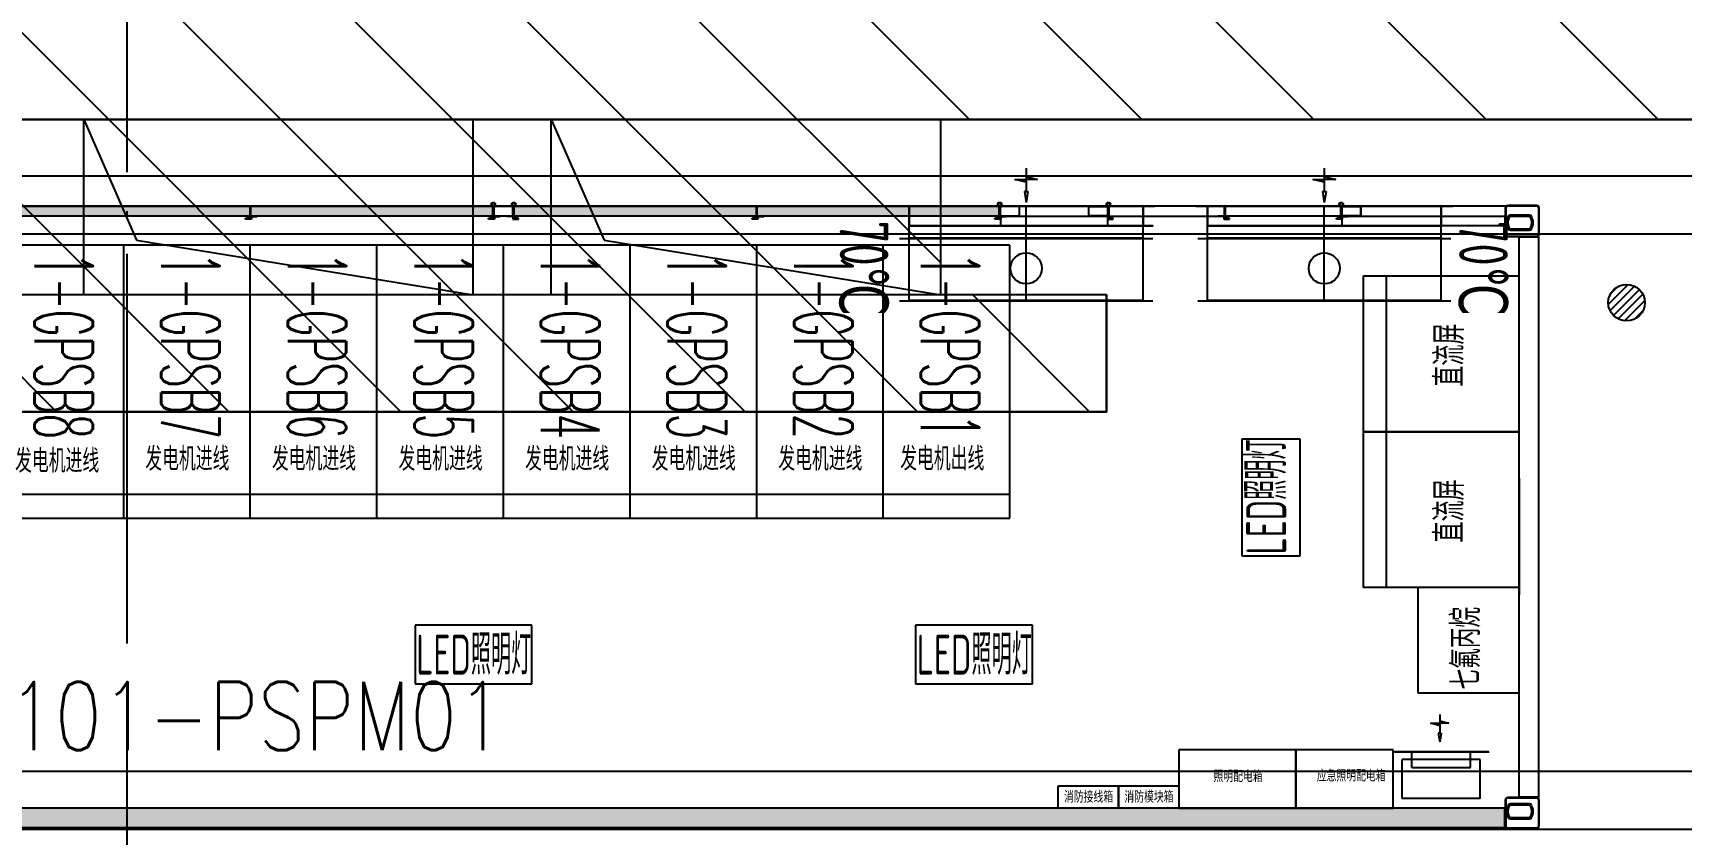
# Model space of a CAD drawing. Extents: x 758840 to 1108724, y -102573 to 143521.
# Drawn here: x 833652 to 842113, y 64560 to 68672 of the extents above; entities that cross this region are included whole.
import ezdxf
from ezdxf.enums import TextEntityAlignment as Align
from ezdxf.xclip import XClip

# ---------------------------------------------------------------- set-up
doc = ezdxf.new("R2010")
doc.units = 0
doc.header["$LTSCALE"] = 1000
doc.header["$MEASUREMENT"] = 0
doc.linetypes.add('DOTE', pattern=[2.42, 2, -0.2, 0.02, -0.2])
for name, color, linetype in [('00-云线', 7, 'Continuous'), ('01-房间正式编号', 1, 'Continuous'), ('02电气-设备', 255, 'Continuous'), ('02电气-设备基础', 252, 'Continuous'), ('0400-EQUIP-新建地漏', 7, 'Continuous'), ('0421-暖通-风管-变压器区域排风', 3, 'Continuous'), ('DOTE', 8, 'DOTE'), ('hdt-101供电设计', 6, 'Continuous'), ('h供电', 40, 'Continuous'), ('电缆沟', 2, 'Continuous'), ('钢盖板', 6, 'Continuous')]:
    doc.layers.add(name, color=color, linetype=linetype)
doc.layers.add('细实线', color=3, linetype='Continuous', lineweight=5)
doc.styles.add('_TEL_DIM', font='SIMPLEX', dxfattribs={"width": 0.8, "height": 3.5, "bigfont": 'HZTXT'})
doc.styles.add('Huarun_ziti', font='gbenor.shx', dxfattribs={"width": 0.7, "bigfont": 'gbcbig.shx'})
doc.styles.get("Standard").update_dxf_attribs({"font": 'gbenor.shx', "bigfont": 'gbcbig.shx'})
doc.styles.add('TSSD_Dimension', font='Tssdeng.shx', dxfattribs={"width": 0.7, "bigfont": 'tssdchn.shx'})
doc.styles.add('平面图B$0$HZ', font='romans.shx', dxfattribs={"width": 0.8, "bigfont": 'gbcbig.shx'})
doc.styles.add('样式 1', font='simplex8.shx', dxfattribs={"width": 0.7, "height": 6.5, "bigfont": 'hztxt.shx'})
pattern_1 = [(315, (7531313.9, -4214065.31), (70.710678, 70.710678), [10.0355, -89.9645]), (315, (7531260.93, -4214118.28), (70.710678, 70.710678), [10.0355, -89.9645]), (135, (7531344.99, -4214130.18), (-70.710678, -70.710678), [10.0355, -89.9645]), (135, (7531325.81, -4214149.37), (-70.710678, -70.710678), [10.0355, -89.9645]), (225, (7531382.13, -4214115.77), (70.710678, -70.710678), [100.0485, 0.0485]), (180, (7531358.85, -4214131.96), (-70.7105, 70.7105), [8.536, -132.8855]), (161.56505, (7531421.023, -4214061.247), (-70.7104244, 70.7107435), [5.61, -217.997]), (161.56505, (7531350.312, -4214131.958), (-70.7104244, 70.7107435), [5.61, -217.997]), (198.43495, (7531440.2, -4214057.7), (-70.710744, 70.710424), [11.22, -212.387]), (198.43495, (7531369.49, -4214128.41), (-70.710744, 70.710424), [11.22, -212.387]), (108.43495, (7531408.605, -4214052.377), (-70.7107435, 70.7104244), [53.428, -170.179]), (108.43495, (7531337.894, -4214123.09), (-70.7107435, 70.7104244), [53.428, -170.179]), (161.56505, (7531384.614, -4213994.595), (-70.7104244, 70.7107435), [5.61, -217.997]), (161.56505, (7531313.903, -4214065.306), (-70.7104244, 70.7107435), [5.61, -217.997]), (180, (7531308.58, -4214063.53), (-70.7105, 70.7105), [8.536, -132.8855]), (198.43495, (7531370.756, -4213992.82), (-70.710744, 70.710424), [11.22, -212.387]), (198.43495, (7531300.045, -4214063.53), (-70.710744, 70.710424), [11.22, -212.387]), (90, (7531259.155, -4214112.96), (-70.7105, 70.7105), [8.536, -132.8855]), (108.43495, (7531331.64, -4214047.57), (-70.7107435, 70.7104244), [5.61, -217.997]), (108.43495, (7531260.93, -4214118.28), (-70.7107435, 70.7104244), [5.61, -217.997]), (71.56505, (7531329.865, -4214033.71), (-70.710424, 70.710744), [11.22, -212.387]), (71.56505, (7531259.15, -4214104.42), (-70.710424, 70.710744), [11.22, -212.387]), (161.56505, (7531389.42, -4214071.56), (-70.7104244, 70.7107435), [53.428, -170.179]), (161.56505, (7531318.71, -4214142.27), (-70.7104244, 70.7107435), [53.428, -170.179]), (90, (7531327.58, -4214163.226), (-70.7105, 70.7105), [8.536, -132.8855]), (108.43495, (7531398.29, -4214083.98), (-70.7107435, 70.7104244), [5.61, -217.997]), (108.43495, (7531327.58, -4214154.69), (-70.7107435, 70.7104244), [5.61, -217.997]), (71.56505, (7531394.74, -4214103.16), (-70.710424, 70.710744), [11.22, -212.387]), (71.56505, (7531324.03, -4214173.87), (-70.710424, 70.710744), [11.22, -212.387])]

# ---------------------------------------------------------------- blocks, each defined once
blk = doc.blocks.new('BD4-PAL0101-PSPM01')
at = {"layer": 'hdt-101供电设计'}
h = blk.add_hatch(dxfattribs=at)
h.set_pattern_fill('隔热材料01', color=8, scale=200, angle=45)
h.set_pattern_definition(pattern_1)
h.paths.add_polyline_path([(8359701.9, -4146404.4), (8359701.9, -4146454.4), (8360294.9, -4146454.4), (8360294.9, -4146404.4)], flags=17)
h.paths.add_polyline_path([(8363481.4, -4146454.3), (8363481.4, -4146404.3), (8364724.4, -4146404.3), (8364724.4, -4146454.3)], flags=17)
h.paths.add_polyline_path([(8366076.9, -4146404.3), (8366076.9, -4146454.3), (8364833.9, -4146454.3), (8364833.9, -4146404.3)], flags=17)
h.paths.add_polyline_path([(8366081.9, -4146454.3), (8366081.9, -4146404.3), (8367324.4, -4146404.3), (8367324.4, -4146454.3)])
h.paths.add_polyline_path([(8367433.9, -4146454.3), (8367433.9, -4146404.3), (8368676.9, -4146404.3), (8368676.9, -4146454.3)])
h.paths.add_polyline_path([(8368681.9, -4146454.3), (8368681.9, -4146404.3), (8369924.4, -4146404.3), (8369924.4, -4146454.3)])
edge = h.paths.add_edge_path()
edge.add_line((8359701.9, -4146454.4), (8359701.9, -4146404.2))
edge.add_line((8360299.9, -4146454.4), (8360299.9, -4146404.4))
edge.add_line((8360299.9, -4146404.4), (8360893.4, -4146404.4))
edge.add_line((8360893.4, -4146454.4), (8360299.9, -4146454.4))
edge.add_line((8360893.4, -4146454.5), (8360893.4, -4146404.3))
edge.add_line((8363476.4, -4146454.3), (8362233.4, -4146454.3))
edge.add_line((8362233.4, -4146404.3), (8363476.4, -4146404.3))
edge.add_line((8362233.4, -4146454.3), (8362233.4, -4146404.1))
edge.add_line((8363476.4, -4146404.3), (8363476.4, -4146454.3))
edge.add_line((8366081.9, -4146454.3), (8366114.9, -4146454.3))
h = blk.add_hatch(dxfattribs=at)
h.set_pattern_fill('隔热材料01', color=8, scale=200, angle=45)
h.set_pattern_definition(pattern_1)
h.paths.add_polyline_path([(8372519.9, -4149494.4), (8359159.9, -4149494.4), (8359159.9, -4149594.4), (8372519.9, -4149594.4)])
for p, q in [((8372523.4, -4146404.4), (8359159.9, -4146404.4)), ((8364833.9, -4146404.3), (8366076.9, -4146404.3)), ((8366076.9, -4146404.3), (8366076.9, -4146454.3)), ((8366081.9, -4146454.3), (8366081.9, -4146404.3)), ((8366081.9, -4146404.3), (8367324.4, -4146404.3)), ((8367319.4, -4146405.8), (8367319.4, -4146405.8)), ((8367324.4, -4146454.4), (8367324.4, -4146404.2)), ((8367324.4, -4146404.3), (8367324.4, -4146454.3)), ((8367328.4, -4146454.4), (8367328.4, -4146404.2)), ((8367429.4, -4146454.3), (8367429.4, -4146404.1)), ((8367433.4, -4146454.3), (8367433.4, -4146404.1)), ((8367433.9, -4146454.3), (8367433.9, -4146404.3)), ((8367433.9, -4146404.3), (8368676.9, -4146404.3)), ((8368676.9, -4146404.3), (8368676.9, -4146454.3)), ((8368681.9, -4146454.3), (8368681.9, -4146404.3)), ((8368681.9, -4146404.3), (8369924.4, -4146404.3)), ((8369924.4, -4146454.4), (8369924.4, -4146404.2)), ((8369924.4, -4146404.3), (8369924.4, -4146454.3)), ((8369928.4, -4146454.4), (8369928.4, -4146404.2)), ((8370482.4, -4146454.5), (8370482.4, -4146404.3)), ((8370486.4, -4146454.5), (8370486.4, -4146404.3)), ((8371079.9, -4146404.4), (8370486.4, -4146404.4)), ((8370486.4, -4146404.4), (8370486.4, -4146454.4)), ((8371079.9, -4146454.4), (8371079.9, -4146404.4)), ((8371084.9, -4146454.4), (8371084.9, -4146404.4)), ((8371084.9, -4146404.4), (8371677.9, -4146404.4)), ((8371677.9, -4146454.4), (8371677.9, -4146404.2)), ((8371677.9, -4146404.4), (8371677.9, -4146454.4)), ((8371681.9, -4146454.4), (8371681.9, -4146404.2)), ((8366076.9, -4146454.3), (8364833.9, -4146454.3)), ((8366054.9, -4146467.8), (8366054.9, -4146464.8)), ((8366054.9, -4146464.8), (8366081.9, -4146464.8)), ((8366054.9, -4146467.8), (8366081.9, -4146467.8)), ((8366054.9, -4146470.8), (8366054.9, -4146467.8)), ((8366081.9, -4146467.8), (8366054.9, -4146467.8)), ((8366084.9, -4146470.8), (8366054.9, -4146470.8)), ((8367324.4, -4146454.3), (8366081.9, -4146454.3)), ((8366081.9, -4146467.8), (8366081.9, -4146454.3)), ((8366081.9, -4146454.3), (8366114.9, -4146454.3)), ((8366081.9, -4146464), (8366081.9, -4146467.8)), ((8366084.9, -4146470.8), (8366081.9, -4146470.8)), ((8366084.9, -4146457.3), (8366084.9, -4146470.8)), ((8366084.9, -4146457.3), (8366114.9, -4146457.3)), ((8366084.9, -4146467.8), (8366084.9, -4146470.8)), ((8366114.9, -4146454.3), (8366114.9, -4146457.3)), ((8367301.9, -4146467.9), (8367301.9, -4146464.9)), ((8367301.9, -4146464.9), (8367328.9, -4146464.9)), ((8367301.9, -4146467.9), (8367328.9, -4146467.9)), ((8367301.9, -4146470.9), (8367301.9, -4146467.9)), ((8367328.9, -4146467.9), (8367301.9, -4146467.9)), ((8367331.9, -4146470.9), (8367301.9, -4146470.9)), ((8367328.4, -4146454.4), (8367324.4, -4146454.4)), ((8367328.9, -4146467.9), (8367328.9, -4146454.4)), ((8367328.9, -4146454.4), (8367361.9, -4146454.4)), ((8367328.9, -4146464.1), (8367328.9, -4146467.9)), ((8367331.9, -4146470.9), (8367328.9, -4146470.9)), ((8367331.9, -4146457.4), (8367331.9, -4146470.9)), ((8367331.9, -4146457.4), (8367361.9, -4146457.4)), ((8367331.9, -4146467.9), (8367331.9, -4146470.9)), ((8367361.9, -4146454.4), (8367361.9, -4146457.4)), ((8367428.9, -4146454.3), (8367395.9, -4146454.3)), ((8367395.9, -4146454.3), (8367395.9, -4146457.3)), ((8367425.9, -4146457.3), (8367395.9, -4146457.3)), ((8367425.9, -4146457.3), (8367425.9, -4146470.8)), ((8367425.9, -4146467.8), (8367425.9, -4146470.8)), ((8367425.9, -4146470.8), (8367455.9, -4146470.8)), ((8367425.9, -4146470.8), (8367428.9, -4146470.8)), ((8367428.9, -4146467.8), (8367428.9, -4146454.3)), ((8367428.9, -4146464), (8367428.9, -4146467.8)), ((8367455.9, -4146464.8), (8367428.9, -4146464.8)), ((8367455.9, -4146467.8), (8367428.9, -4146467.8)), ((8367428.9, -4146467.8), (8367455.9, -4146467.8)), ((8367433.4, -4146454.3), (8367429.4, -4146454.3)), ((8367433.9, -4146452.3), (8367433.9, -4146452.3)), ((8368676.9, -4146454.3), (8367433.9, -4146454.3)), ((8367455.9, -4146467.8), (8367455.9, -4146464.8)), ((8367455.9, -4146470.8), (8367455.9, -4146467.8)), ((8368654.9, -4146467.8), (8368654.9, -4146464.8)), ((8368654.9, -4146464.8), (8368681.9, -4146464.8)), ((8368654.9, -4146467.8), (8368681.9, -4146467.8)), ((8368654.9, -4146470.8), (8368654.9, -4146467.8)), ((8368681.9, -4146467.8), (8368654.9, -4146467.8)), ((8368684.9, -4146470.8), (8368654.9, -4146470.8)), ((8369924.4, -4146454.3), (8368681.9, -4146454.3)), ((8368681.9, -4146467.8), (8368681.9, -4146454.3)), ((8368681.9, -4146464), (8368681.9, -4146467.8)), ((8368684.9, -4146470.8), (8368681.9, -4146470.8)), ((8368684.9, -4146457.3), (8368684.9, -4146470.8)), ((8368684.9, -4146457.3), (8368714.9, -4146457.3)), ((8368684.9, -4146467.8), (8368684.9, -4146470.8)), ((8368714.9, -4146454.3), (8368714.9, -4146457.3)), ((8369901.9, -4146467.9), (8369901.9, -4146464.9)), ((8369901.9, -4146464.9), (8369928.9, -4146464.9)), ((8369901.9, -4146467.9), (8369928.9, -4146467.9)), ((8369901.9, -4146470.9), (8369901.9, -4146467.9)), ((8369928.9, -4146467.9), (8369901.9, -4146467.9)), ((8369931.9, -4146470.9), (8369901.9, -4146470.9)), ((8369928.4, -4146454.4), (8369924.4, -4146454.4)), ((8369928.9, -4146467.9), (8369928.9, -4146454.4)), ((8369928.9, -4146454.4), (8369961.9, -4146454.4)), ((8369928.9, -4146464.1), (8369928.9, -4146467.9)), ((8369931.9, -4146470.9), (8369928.9, -4146470.9)), ((8369931.9, -4146454.4), (8370479.4, -4146454.4)), ((8369931.9, -4146504.4), (8369931.9, -4146454.4)), ((8369931.9, -4146457.4), (8369931.9, -4146470.9)), ((8369931.9, -4146457.4), (8369961.9, -4146457.4)), ((8369931.9, -4146467.9), (8369931.9, -4146470.9)), ((8370479.4, -4146504.4), (8369931.9, -4146504.4)), ((8369961.9, -4146454.4), (8369961.9, -4146457.4)), ((8370482.4, -4146454.5), (8370449.4, -4146454.5)), ((8370449.4, -4146454.5), (8370449.4, -4146457.5)), ((8370479.4, -4146457.5), (8370449.4, -4146457.5)), ((8370479.4, -4146454.4), (8370479.4, -4146504.4)), ((8370479.4, -4146457.5), (8370479.4, -4146471)), ((8370479.4, -4146468), (8370479.4, -4146471)), ((8370479.4, -4146471), (8370509.4, -4146471)), ((8370479.4, -4146471), (8370482.4, -4146471)), ((8370482.4, -4146468), (8370482.4, -4146454.5)), ((8370482.4, -4146454.5), (8370486.4, -4146454.5)), ((8370482.4, -4146464.2), (8370482.4, -4146468)), ((8370509.4, -4146465), (8370482.4, -4146465)), ((8370509.4, -4146468), (8370482.4, -4146468)), ((8370482.4, -4146468), (8370509.4, -4146468)), ((8370486.4, -4146454.4), (8371079.9, -4146454.4)), ((8370509.4, -4146468), (8370509.4, -4146465)), ((8370509.4, -4146471), (8370509.4, -4146468)), ((8371079.9, -4146454.4), (8371046.9, -4146454.4)), ((8371046.9, -4146454.4), (8371046.9, -4146457.4)), ((8371076.9, -4146457.4), (8371046.9, -4146457.4)), ((8371076.9, -4146457.4), (8371076.9, -4146470.9)), ((8371076.9, -4146467.9), (8371076.9, -4146470.9)), ((8371076.9, -4146470.9), (8371106.9, -4146470.9)), ((8371076.9, -4146470.9), (8371079.9, -4146470.9)), ((8371079.9, -4146467.9), (8371079.9, -4146454.4)), ((8371079.9, -4146464.1), (8371079.9, -4146467.9)), ((8371106.9, -4146464.9), (8371079.9, -4146464.9)), ((8371106.9, -4146467.9), (8371079.9, -4146467.9)), ((8371079.9, -4146467.9), (8371106.9, -4146467.9)), ((8371677.9, -4146454.4), (8371084.9, -4146454.4)), ((8371106.9, -4146467.9), (8371106.9, -4146464.9)), ((8371106.9, -4146470.9), (8371106.9, -4146467.9)), ((8371655.4, -4146467.9), (8371655.4, -4146464.9)), ((8371655.4, -4146464.9), (8371682.4, -4146464.9)), ((8371655.4, -4146467.9), (8371682.4, -4146467.9)), ((8371655.4, -4146470.9), (8371655.4, -4146467.9)), ((8371682.4, -4146467.9), (8371655.4, -4146467.9)), ((8371685.4, -4146470.9), (8371655.4, -4146470.9)), ((8371677.9, -4146454.4), (8371681.9, -4146454.4)), ((8371682.4, -4146467.9), (8371682.4, -4146454.4)), ((8371682.4, -4146454.4), (8371715.4, -4146454.4)), ((8371682.4, -4146464.1), (8371682.4, -4146467.9)), ((8371685.4, -4146470.9), (8371682.4, -4146470.9)), ((8371685.4, -4146454.4), (8372519.9, -4146454.4)), ((8371685.4, -4146504.4), (8371685.4, -4146454.4)), ((8371685.4, -4146457.4), (8371685.4, -4146470.9)), ((8371685.4, -4146457.4), (8371715.4, -4146457.4)), ((8371685.4, -4146467.9), (8371685.4, -4146470.9)), ((8372519.9, -4146504.4), (8371685.4, -4146504.4)), ((8371715.4, -4146454.4), (8371715.4, -4146457.4)), ((8372076.4, -4146454.4), (8372519.9, -4146454.4)), ((8372519.9, -4146454.4), (8372519.9, -4146504.4)), ((8372535.4, -4146457.2), (8372541.2, -4146460.2)), ((8372645.8, -4146450.1), (8372547, -4146450.1)), ((8372547, -4146456.6), (8372547, -4146450.1)), ((8372645.8, -4146456.6), (8372547, -4146456.6)), ((8372645.8, -4146450.1), (8372645.8, -4146456.6)), ((8372651.6, -4146460.2), (8372657.4, -4146457.2)), ((8372541.2, -4146516.6), (8372535.4, -4146519.6)), ((8372547, -4146526.6), (8372547, -4146520.1)), ((8372547, -4146520.1), (8372645.8, -4146520.1)), ((8372547, -4146526.6), (8372645.8, -4146526.6)), ((8372592.9, -4148361.4), (8372592.9, -4146561.4)), ((8372592.9, -4149437.4), (8372592.9, -4146561.4)), ((8372592.9, -4146561.4), (8372692.9, -4146561.4)), ((8372645.8, -4146520.1), (8372645.8, -4146526.6)), ((8372651.6, -4146516.6), (8372657.4, -4146519.6)), ((8372692.9, -4146561.4), (8372692.9, -4149437.4)), ((8369978.9, -4146604.4), (8362828.9, -4146604.4)), ((8365428.9, -4148004.4), (8365428.9, -4146604.4)), ((8366078.9, -4148004.4), (8366078.9, -4146604.4)), ((8366728.9, -4148004.4), (8366728.9, -4146604.4)), ((8367378.9, -4148004.4), (8367378.9, -4146604.4)), ((8368028.9, -4148004.4), (8368028.9, -4146604.4)), ((8368678.9, -4148004.4), (8368678.9, -4146604.4)), ((8369328.9, -4148004.4), (8369328.9, -4146604.4)), ((8369978.9, -4148004.4), (8369978.9, -4146604.4)), ((8371792.9, -4146761.4), (8371792.9, -4148361.4)), ((8371792.9, -4146761.4), (8372592.9, -4146761.4)), ((8371912.9, -4148361.4), (8371912.9, -4146761.4)), ((8371169.3, -4147599.4), (8371169.3, -4148199.4)), ((8371469.3, -4147599.4), (8371169.3, -4147599.4)), ((8371469.3, -4148199.4), (8371469.3, -4147599.4)), ((8371792.9, -4147531.4), (8371792.9, -4148131.4)), ((8371792.9, -4147561.4), (8372592.9, -4147561.4)), ((8372592.9, -4147561.4), (8371792.9, -4147561.4)), ((8372592.9, -4147799.4), (8372592.9, -4148399.4)), ((8369978.9, -4147884.4), (8362828.9, -4147884.4)), ((8362828.9, -4148004.4), (8369978.9, -4148004.4)), ((8371169.3, -4148199.4), (8371469.3, -4148199.4)), ((8372592.9, -4148361.4), (8371792.9, -4148361.4)), ((8372592.9, -4148361.4), (8372072.9, -4148361.4)), ((8372072.9, -4148361.4), (8372072.9, -4148901.4)), ((8372592.9, -4148901.4), (8372592.9, -4148361.4)), ((8367524.9, -4148554.7), (8366924.9, -4148554.7)), ((8366924.9, -4148554.7), (8366924.9, -4148854.7)), ((8367524.9, -4148854.7), (8367524.9, -4148554.7)), ((8370094.9, -4148554.7), (8369494.9, -4148554.7)), ((8369494.9, -4148554.7), (8369494.9, -4148854.7)), ((8370094.9, -4148854.7), (8370094.9, -4148554.7)), ((8366924.9, -4148854.7), (8367524.9, -4148854.7)), ((8369494.9, -4148854.7), (8370094.9, -4148854.7)), ((8372072.9, -4148901.4), (8372592.9, -4148901.4)), ((8372185.6, -4149012.3, 200), (8372185.6, -4149108.3, 200)), ((8372185.6, -4149046.3, 200), (8372232.3, -4149058.3, 200)), ((8372185.6, -4149070.3, 200), (8372138.6, -4149058.3, 200)), ((8372138.6, -4149058.3, 200), (8372185.4, -4149058.3, 200)), ((8372185.6, -4149108.3, 200), (8372178, -4149108.3, 200)), ((8372178, -4149108.3, 200), (8372185.6, -4149152.7, 200)), ((8372232.3, -4149058.3, 200), (8372185.4, -4149058.3, 200)), ((8372193.1, -4149108.3, 200), (8372185.6, -4149152.7, 200)), ((8372185.6, -4149108.3, 200), (8372193.1, -4149108.3, 200)), ((8370846, -4149194.4), (8370846, -4149494.4)), ((8371446, -4149194.4), (8370846, -4149194.4)), ((8371946, -4149194.4), (8371446, -4149194.4)), ((8371446, -4149194.4), (8371446, -4149494.4)), ((8371446, -4149494.4), (8371446, -4149194.4)), ((8371946, -4149494.4), (8371946, -4149194.4)), ((8372042.8, -4149284.5), (8372042.8, -4149204.5)), ((8372343.2, -4149284.5), (8372343.2, -4149204.5)), ((8371992.8, -4149444.5), (8371992.8, -4149244.5)), ((8372393.2, -4149244.5), (8371992.8, -4149244.5)), ((8372042.8, -4149284.5), (8372343.2, -4149284.5)), ((8372393.2, -4149444.5), (8372393.2, -4149244.5)), ((8370226, -4149379.4), (8370536, -4149379.4)), ((8370226, -4149494.4), (8370226, -4149379.4)), ((8370536, -4149379.4), (8370846, -4149379.4)), ((8370536, -4149494.4), (8370536, -4149379.4)), ((8370536, -4149379.4), (8370536, -4149494.4)), ((8370846, -4149379.4), (8370846, -4149494.4)), ((8372393.2, -4149444.5), (8371992.8, -4149444.5)), ((8372645.8, -4149472.1), (8372547, -4149472.1)), ((8372547, -4149478.6), (8372547, -4149472.1)), ((8372692.9, -4149437.4), (8372592.9, -4149437.4)), ((8372645.8, -4149472.1), (8372645.8, -4149478.6)), ((8372519.9, -4149494.4), (8359159.9, -4149494.4)), ((8370536, -4149494.4), (8370226, -4149494.4)), ((8370846, -4149494.4), (8370536, -4149494.4)), ((8370846, -4149494.4), (8371446, -4149494.4)), ((8371446, -4149494.4), (8371946, -4149494.4)), ((8372519.9, -4149594.4), (8372519.9, -4149494.4)), ((8372535.4, -4149479.2), (8372541.2, -4149482.2)), ((8372541.2, -4149538.6), (8372535.4, -4149541.6)), ((8372645.8, -4149478.6), (8372547, -4149478.6)), ((8372547, -4149548.6), (8372547, -4149542.1)), ((8372547, -4149542.1), (8372645.8, -4149542.1)), ((8372547, -4149548.6), (8372645.8, -4149548.6)), ((8372645.8, -4149542.1), (8372645.8, -4149548.6)), ((8372651.6, -4149482.2), (8372657.4, -4149479.2)), ((8372651.6, -4149538.6), (8372657.4, -4149541.6)), ((8372519.9, -4149594.4), (8359159.9, -4149594.4))]:
    blk.add_line(p, q, dxfattribs=at)
for centre, radius in [((8367326.4, -4146394.4), 10), ((8367326.4, -4146394.4), 7), ((8367431.4, -4146394.3), 10), ((8367431.4, -4146394.3), 7), ((8369926.4, -4146394.4), 10), ((8369926.4, -4146394.4), 7), ((8370484.4, -4146394.5), 10), ((8370484.4, -4146394.5), 7), ((8371679.9, -4146394.4), 10), ((8371679.9, -4146394.4), 7)]:
    blk.add_circle(centre, radius, dxfattribs=at)
for centre, radius, start, end in [((8366068.4, -4146464.8), 8.49, 0, 180), ((8367315.4, -4146464.9), 8.49, 0, 180), ((8367442.4, -4146464.8), 8.49, 0, 180), ((8368668.4, -4146464.8), 8.49, 0, 180), ((8369915.4, -4146464.9), 8.49, 0, 180), ((8370495.9, -4146465), 8.49, 0, 180), ((8371093.4, -4146464.9), 8.49, 0, 180), ((8371668.9, -4146464.9), 8.49, 0, 180), ((8372596.4, -4146488.4), 68.5, 152.93796, 207.06204), ((8372596.4, -4146488.4), 62, 152.93796, 207.06204), ((8372547, -4146463.1), 13, 90, 152.93796), ((8372547, -4146463.1), 6.5, 90, 152.93796), ((8372645.8, -4146463.1), 13, 27.06204, 90), ((8372645.8, -4146463.1), 6.5, 27.06204, 90), ((8372596.4, -4146488.4), 62, 332.93796, 27.06204), ((8372596.4, -4146488.4), 68.5, 332.93796, 27.06204), ((8372547, -4146513.6), 13, 207.06204, 270), ((8372547, -4146513.6), 6.5, 207.06204, 270), ((8372645.8, -4146513.6), 6.5, 270, 332.93796), ((8372645.8, -4146513.6), 13, 270, 332.93796), ((8372547, -4149485.1), 13, 90, 152.93796), ((8372645.8, -4149485.1), 13, 27.06204, 90), ((8372596.4, -4149510.4), 68.5, 152.93796, 207.06204), ((8372596.4, -4149510.4), 62, 152.93796, 207.06204), ((8372547, -4149535.6), 13, 207.06204, 270), ((8372547, -4149485.1), 6.5, 90, 152.93796), ((8372547, -4149535.6), 6.5, 207.06204, 270), ((8372645.8, -4149485.1), 6.5, 27.06204, 90), ((8372645.8, -4149535.6), 6.5, 270, 332.93796), ((8372645.8, -4149535.6), 13, 270, 332.93796), ((8372596.4, -4149510.4), 62, 332.93796, 27.06204), ((8372596.4, -4149510.4), 68.5, 332.93796, 27.06204)]:
    blk.add_arc(centre, radius, start, end, dxfattribs=at)
for points in [[(8372033, -4149204.5), (8371953, -4149204.5), (8371953, -4149204.5, 400), (8372033, -4149204.5, 400)], [(8372037.3, -4149204.5), (8371957.3, -4149204.5), (8371957.3, -4149204.5, 400), (8372037.3, -4149204.5, 400)], [(8372113, -4149204.5), (8372033, -4149204.5), (8372033, -4149204.5, 400), (8372113, -4149204.5, 400)], [(8372117.3, -4149204.5), (8372037.3, -4149204.5), (8372037.3, -4149204.5, 400), (8372117.3, -4149204.5, 400)], [(8372193, -4149204.5), (8372113, -4149204.5), (8372113, -4149204.5, 400), (8372193, -4149204.5, 400)], [(8372197.3, -4149204.5), (8372117.3, -4149204.5), (8372117.3, -4149204.5, 400), (8372197.3, -4149204.5, 400)], [(8372273, -4149204.5), (8372193, -4149204.5), (8372193, -4149204.5, 400), (8372273, -4149204.5, 400)], [(8372277.3, -4149204.5), (8372197.3, -4149204.5), (8372197.3, -4149204.5, 400), (8372277.3, -4149204.5, 400)], [(8372353, -4149204.5), (8372273, -4149204.5), (8372273, -4149204.5, 400), (8372353, -4149204.5, 400)], [(8372357.3, -4149204.5), (8372277.3, -4149204.5), (8372277.3, -4149204.5, 400), (8372357.3, -4149204.5, 400)], [(8372433, -4149204.5), (8372353, -4149204.5), (8372353, -4149204.5, 400), (8372433, -4149204.5, 400)], [(8372437.3, -4149204.5), (8372357.3, -4149204.5), (8372357.3, -4149204.5, 400), (8372437.3, -4149204.5, 400)]]:
    blk.add_3dface(points, dxfattribs=at)
at = {"layer": '细实线'}
for p, q in [((8367328.9, -4146410.3), (8367328.9, -4146448.3)), ((8367332.1, -4146448.3), (8367332.1, -4146410.3)), ((8367422.9, -4146404.3), (8367334.9, -4146404.3)), ((8367422.9, -4146407.5), (8367334.9, -4146407.5)), ((8367425.7, -4146448.3), (8367425.7, -4146410.3)), ((8367428.9, -4146448.3), (8367428.9, -4146410.3)), ((8369928.9, -4146410.4), (8369928.9, -4146448.4)), ((8369932.1, -4146448.4), (8369932.1, -4146410.4)), ((8370022.9, -4146404.4), (8369934.9, -4146404.4)), ((8370022.9, -4146407.6), (8369934.9, -4146407.6)), ((8370025.7, -4146448.4), (8370025.7, -4146410.4)), ((8370028.9, -4146448.4), (8370028.9, -4146410.4)), ((8370382.4, -4146448.4), (8370382.4, -4146410.4)), ((8370385.6, -4146448.4), (8370385.6, -4146410.4)), ((8370388.4, -4146404.4), (8370476.4, -4146404.4)), ((8370388.4, -4146407.6), (8370476.4, -4146407.6)), ((8370479.2, -4146448.4), (8370479.2, -4146410.4)), ((8370482.4, -4146410.4), (8370482.4, -4146448.4)), ((8371682.4, -4146448.4), (8371682.4, -4146410.4)), ((8371685.6, -4146448.4), (8371685.6, -4146410.4)), ((8371688.4, -4146404.4), (8371776.4, -4146404.4)), ((8371688.4, -4146407.6), (8371776.4, -4146407.6)), ((8371779.2, -4146448.4), (8371779.2, -4146410.4)), ((8371782.4, -4146410.4), (8371782.4, -4146448.4)), ((8372519.9, -4146413.9), (8372519.9, -4146546.9)), ((8372519.9, -4146413.9), (8372525.9, -4146413.9)), ((8372525.9, -4146413.9), (8372525.9, -4146546.9)), ((8372683.4, -4146399.4), (8372534.4, -4146399.4)), ((8372534.4, -4146405.4), (8372534.4, -4146399.4)), ((8372683.4, -4146405.4), (8372534.4, -4146405.4)), ((8372683.4, -4146405.4), (8372683.4, -4146399.4)), ((8372691.9, -4146546.9), (8372691.9, -4146413.9)), ((8372691.9, -4146413.9), (8372697.9, -4146413.9)), ((8372697.9, -4146546.9), (8372697.9, -4146413.9)), ((8367334.9, -4146451.1), (8367422.9, -4146451.1)), ((8367334.9, -4146454.3), (8367422.9, -4146454.3)), ((8369934.9, -4146451.2), (8370022.9, -4146451.2)), ((8369934.9, -4146454.4), (8370022.9, -4146454.4)), ((8370476.4, -4146451.2), (8370388.4, -4146451.2)), ((8370476.4, -4146454.4), (8370388.4, -4146454.4)), ((8371776.4, -4146451.2), (8371688.4, -4146451.2)), ((8371776.4, -4146454.4), (8371688.4, -4146454.4)), ((8372525.9, -4146546.9), (8372519.9, -4146546.9)), ((8372519.9, -4146547.1), (8372519.9, -4146546.9)), ((8372534.4, -4146561.4), (8372534.1, -4146561.4)), ((8372534.4, -4146555.4), (8372683.4, -4146555.4)), ((8372534.4, -4146555.4), (8372534.4, -4146561.4)), ((8372534.4, -4146561.4), (8372683.4, -4146561.4)), ((8372683.4, -4146555.4), (8372683.4, -4146561.4)), ((8372683.4, -4146561.4), (8372687.9, -4146561.4)), ((8372687.9, -4146561.4), (8372693.9, -4146561.4)), ((8372691.9, -4146546.9), (8372697.9, -4146546.9)), ((8372519.9, -4149451.9), (8372519.9, -4149584.9)), ((8372519.9, -4149451.9), (8372525.9, -4149451.9)), ((8372525.9, -4149451.9), (8372525.9, -4149584.9)), ((8372683.4, -4149437.4), (8372534.4, -4149437.4)), ((8372534.4, -4149443.4), (8372534.4, -4149437.4)), ((8372683.4, -4149443.4), (8372534.4, -4149443.4)), ((8372683.4, -4149443.4), (8372683.4, -4149437.4)), ((8372691.9, -4149584.9), (8372691.9, -4149451.9)), ((8372691.9, -4149451.9), (8372697.9, -4149451.9)), ((8372697.9, -4149584.9), (8372697.9, -4149451.9)), ((8372525.9, -4149584.9), (8372519.9, -4149584.9)), ((8372534.4, -4149593.4), (8372683.4, -4149593.4)), ((8372534.4, -4149593.4), (8372534.4, -4149599.4)), ((8372534.4, -4149599.4), (8372683.4, -4149599.4)), ((8372683.4, -4149593.4), (8372683.4, -4149599.4)), ((8372691.9, -4149584.9), (8372697.9, -4149584.9))]:
    blk.add_line(p, q, dxfattribs=at)
for centre, radius, start, end in [((8367334.9, -4146410.3), 6, 90, 180), ((8367334.9, -4146410.3), 2.8, 90, 180), ((8367422.9, -4146410.3), 6, 0, 90), ((8367422.9, -4146410.3), 2.8, 0, 90), ((8369934.9, -4146410.4), 6, 90, 180), ((8369934.9, -4146410.4), 2.8, 90, 180), ((8370022.9, -4146410.4), 6, 0, 90), ((8370022.9, -4146410.4), 2.8, 0, 90), ((8370388.4, -4146410.4), 6, 90, 180), ((8370388.4, -4146410.4), 2.8, 90, 180), ((8370476.4, -4146410.4), 6, 0, 90), ((8370476.4, -4146410.4), 2.8, 0, 90), ((8371688.4, -4146410.4), 6, 90, 180), ((8371688.4, -4146410.4), 2.8, 90, 180), ((8371776.4, -4146410.4), 6, 0, 90), ((8371776.4, -4146410.4), 2.8, 0, 90), ((8372534.4, -4146413.9), 14.5, 90, 180), ((8372683.4, -4146413.9), 14.5, 0, 90), ((8367334.9, -4146448.3), 6, 180, 270), ((8367334.9, -4146448.3), 2.8, 180, 270), ((8367422.9, -4146448.3), 6, 270, 0), ((8367422.9, -4146448.3), 2.8, 270, 0), ((8369934.9, -4146448.4), 6, 180, 270), ((8369934.9, -4146448.4), 2.8, 180, 270), ((8370022.9, -4146448.4), 6, 270, 0), ((8370022.9, -4146448.4), 2.8, 270, 0), ((8370388.4, -4146448.4), 6, 180, 270), ((8370388.4, -4146448.4), 2.8, 180, 270), ((8370476.4, -4146448.4), 6, 270, 0), ((8370476.4, -4146448.4), 2.8, 270, 0), ((8371688.4, -4146448.4), 6, 180, 270), ((8371688.4, -4146448.4), 2.8, 180, 270), ((8371776.4, -4146448.4), 6, 270, 0), ((8371776.4, -4146448.4), 2.8, 270, 0), ((8372534.4, -4146546.9), 14.5, 180, 270), ((8372534.1, -4146547.1), 14.3, 180, 270), ((8372683.4, -4146546.9), 14.5, 270, 0), ((8372534.4, -4149451.9), 14.5, 90, 180), ((8372683.4, -4149451.9), 14.5, 0, 90), ((8372534.4, -4149584.9), 14.5, 180, 270), ((8372683.4, -4149584.9), 14.5, 270, 0)]:
    blk.add_arc(centre, radius, start, end, dxfattribs=at)
for points, knots in [([(8372534.4, -4146405.4), (8372533.3, -4146405.5), (8372531.7, -4146405.7), (8372529.7, -4146406.7), (8372528.3, -4146407.8), (8372527.2, -4146409.2), (8372526.2, -4146411.2), (8372526, -4146412.8), (8372525.9, -4146413.9)], [0, 0, 0, 0, 0.239439, 0.368348, 0.49998, 0.631635, 0.760538, 1, 1, 1, 1]), ([(8372691.9, -4146413.9), (8372691.8, -4146412.8), (8372691.6, -4146411.2), (8372690.5, -4146409.2), (8372689.4, -4146407.8), (8372688.1, -4146406.7), (8372686.1, -4146405.7), (8372684.5, -4146405.5), (8372683.4, -4146405.4)], [0, 0, 0, 0, 0.2394605, 0.3683632, 0.4999949, 0.6316542, 0.7605627, 1, 1, 1, 1]), ([(8372525.9, -4146546.9), (8372526, -4146548), (8372526.2, -4146549.6), (8372527.2, -4146551.6), (8372528.3, -4146553), (8372529.7, -4146554.1), (8372531.7, -4146555.1), (8372533.3, -4146555.3), (8372534.4, -4146555.4)], [0, 0, 0, 0, 0.2394623, 0.3683652, 0.5000201, 0.6316523, 0.7605615, 1, 1, 1, 1]), ([(8372683.4, -4146555.4), (8372684.5, -4146555.3), (8372686.1, -4146555.1), (8372688.1, -4146554.1), (8372689.4, -4146553), (8372690.5, -4146551.6), (8372691.6, -4146549.6), (8372691.8, -4146548), (8372691.9, -4146546.9)], [0, 0, 0, 0, 0.2394373, 0.3683458, 0.5000051, 0.6316367, 0.760539, 1, 1, 1, 1]), ([(8372534.4, -4149443.4), (8372533.3, -4149443.5), (8372531.7, -4149443.7), (8372529.7, -4149444.7), (8372528.3, -4149445.8), (8372527.2, -4149447.2), (8372526.2, -4149449.2), (8372526, -4149450.8), (8372525.9, -4149451.9)], [0, 0, 0, 0, 0.239442, 0.36835, 0.499986, 0.631633, 0.76054, 1, 1, 1, 1]), ([(8372691.9, -4149451.9), (8372691.8, -4149450.8), (8372691.6, -4149449.2), (8372690.5, -4149447.2), (8372689.4, -4149445.8), (8372688.1, -4149444.7), (8372686.1, -4149443.7), (8372684.5, -4149443.5), (8372683.4, -4149443.4)], [0, 0, 0, 0, 0.239458, 0.368366, 0.499989, 0.631652, 0.760559, 1, 1, 1, 1]), ([(8372525.9, -4149584.9), (8372526, -4149586), (8372526.2, -4149587.6), (8372527.2, -4149589.6), (8372528.3, -4149591), (8372529.7, -4149592.1), (8372531.7, -4149593.1), (8372533.3, -4149593.3), (8372534.4, -4149593.4)], [0, 0, 0, 0, 0.239461, 0.368353, 0.500015, 0.631652, 0.76056, 1, 1, 1, 1]), ([(8372683.4, -4149593.4), (8372684.5, -4149593.3), (8372686.1, -4149593.1), (8372688.1, -4149592.1), (8372689.4, -4149591), (8372690.5, -4149589.6), (8372691.6, -4149587.6), (8372691.8, -4149586), (8372691.9, -4149584.9)], [0, 0, 0, 0, 0.239439, 0.368347, 0.50001, 0.631648, 0.76054, 1, 1, 1, 1])]:
    blk.add_open_spline(points, degree=3, knots=knots, dxfattribs=at)
at = {"layer": 'hdt-101供电设计'}
for s, height, rotation, p in [('直流屏', 150, 90, (8372310.4, -4147330.1)), ('直流屏', 150, 90, (8372310.4, -4148130.1)), ('七氟丙烷', 147, 90, (8372393.3, -4148884.4)), ('8800.0000', 0.18, 180, (8365198.5, -4148847.3))]:
    blk.add_text(s, height=height, rotation=rotation, dxfattribs=at).set_placement(p)
for s, height, rotation, style, width, p in [('LED照明灯', 204.8, 90, 'Huarun_ziti', 0.7, (8371397.2, -4148191.8)), ('照明配电箱', 60, 0, '_TEL_DIM', 0.8, (8371024.4, -4149360.1)), ('应急照明配电箱', 60, 0, '_TEL_DIM', 0.8, (8371554.5, -4149356.9))]:
    blk.add_text(s, height=height, rotation=rotation, dxfattribs=dict(at, style=style, width=width)).set_placement(p)
for s, p in [('发电机进线', (8365087.2, -4147711.4)), ('发电机进线', (8365755.6, -4147701.2)), ('发电机进线', (8366405.6, -4147701.2)), ('发电机进线', (8367055.6, -4147701.2)), ('发电机进线', (8367705.6, -4147701.2)), ('发电机进线', (8368355.6, -4147701.2)), ('发电机进线', (8369005.6, -4147701.2)), ('发电机出线', (8369631.5, -4147700.3))]:
    blk.add_text(s, height=120, dxfattribs=at).set_placement(p, align=Align.MIDDLE_CENTER)
for s, height, style, width, p in [('LED照明灯', 204.8, 'Huarun_ziti', 0.7, (8366930.7, -4148807.9)), ('LED照明灯', 204.8, 'Huarun_ziti', 0.7, (8369500.7, -4148807.9)), ('消防接线箱', 60, '_TEL_DIM', 0.8, (8370256.7, -4149465.8)), ('消防模块箱', 60, '_TEL_DIM', 0.8, (8370566.7, -4149465.8))]:
    blk.add_text(s, height=height, dxfattribs=dict(at, style=style, width=width)).set_placement(p)
at = {"layer": 'h供电', "style": '样式 1', "width": 0.5}
for s, p in [('1-GPSB8', (8364971.2, -4146640.5)), ('1-GPSB7', (8365621.2, -4146640.5)), ('1-GPSB6', (8366271.2, -4146640.5)), ('1-GPSB5', (8366921.2, -4146640.5)), ('1-GPSB4', (8367571.2, -4146640.5)), ('1-GPSB3', (8368221.2, -4146640.5)), ('1-GPSB2', (8368871.2, -4146640.5)), ('1-GPSB1', (8369521.2, -4146640.5))]:
    blk.add_text(s, height=300, rotation=270, dxfattribs=at).set_placement(p)
blk = doc.blocks.new('新增地漏')
at = {"layer": '0400-EQUIP-新建地漏'}
h = blk.add_hatch(dxfattribs=at)
h.set_pattern_fill('ANSI31', color=2, scale=20)
h.set_pattern_definition([(45, (0, 0), (-22.4506403, 22.4506403), [])])
edge = h.paths.add_edge_path()
edge.add_arc((627718.4, 46449.7), 100, 0, 360)
at = {"layer": '0400-EQUIP-新建地漏', "color": 2}
blk.add_circle((627718.4, 46449.7), 100, dxfattribs=at)
blk = doc.blocks.new('A$C3F5E52AE')
at = {"layer": '0400-EQUIP-新建地漏', "xscale": 0.9400000000000001, "yscale": 0.9400000000000001, "zscale": 0.9400000000000001}
blk.add_blockref('新增地漏', (-635494.1, -66075.4), dxfattribs=at)
blk = doc.blocks.new('HFfh2')
for p, q in [((-5.85, 0), (-1.85, 0)), ((-4.43, 0), (-3.93, 1.95)), ((-3.93, 1.95), (-3.93, -0.01)), ((-3.43, 0), (-3.93, -1.96)), ((-1.85, 0.31), (0, 0)), ((-1.85, 0), (-1.85, 0.31)), ((-1.85, 0), (-1.85, -0.31)), ((-3.93, -1.96), (-3.93, -0.01)), ((-1.85, -0.31), (0, 0))]:
    blk.add_line(p, q)
blk = doc.blocks.new('*U456')
blk.add_line((0.35, 0), (-0.35, 0))
blk.add_circle((0, 0), 0.25)
blk = doc.blocks.new('配电区域 中压区域进风')
at = {"layer": '0421-暖通-风管-变压器区域排风', "color": 3}
for p, q in [((838040.3, 71083.3, 0), (836740.3, 71083.3, 0)), ((836790.3, 71083.3, 0), (836790.3, 70598.5, 0)), ((836790.3, 71081.6, 0), (837990.3, 71081.6, 0)), ((836790.3, 71081.6, 0), (836790.3, 70761.6, 0)), ((837390.3, 71083.3, 0), (837390.3, 70598.5, 0)), ((837990.3, 71083.3, 0), (837990.3, 70598.5, 0)), ((837990.3, 71081.6, 0), (837990.3, 70761.6, 0)), ((839571, 71083.3, 0), (838271, 71083.3, 0)), ((838321, 71083.3, 0), (838321, 70598.5, 0)), ((838321, 71081.6, 0), (839521, 71081.6, 0)), ((838321, 71081.6, 0), (838321, 70761.6, 0)), ((838921, 71083.3, 0), (838921, 70598.5, 0)), ((839521, 71083.3, 0), (839521, 70598.5, 0)), ((839521, 71081.6, 0), (839521, 70761.6, 0)), ((838040.3, 70763.3, 0), (836740.3, 70763.3, 0)), ((836790.3, 70761.6, 0), (837990.3, 70761.6, 0)), ((839571, 70763.3, 0), (838271, 70763.3, 0)), ((838321, 70761.6, 0), (839521, 70761.6, 0)), ((836790.3, 70698.5, 0), (837990.3, 70698.5, 0)), ((836790.3, 70698.5, 0), (836790.3, 70598.5, 0)), ((837990.3, 70698.5, 0), (837990.3, 70598.5, 0)), ((838321, 70698.5, 0), (839521, 70698.5, 0)), ((838321, 70698.5, 0), (838321, 70598.5, 0)), ((839521, 70698.5, 0), (839521, 70598.5, 0)), ((836790.3, 70598.5, 0), (837990.3, 70598.5, 0)), ((838321, 70598.5, 0), (839521, 70598.5, 0))]:
    blk.add_line(p, q, dxfattribs=at)
for p in [(837390.3, 70648.5, 0), (838921, 70648.5, 0)]:
    blk.add_point(p, dxfattribs=at)
at = {"layer": '0421-暖通-风管-变压器区域排风', "color": 3, "rotation": 90}
for name, p, xscale, yscale in [('*U456', (837390.3, 70917.2, 0), 320, 320), ('*U456', (838921, 70917.1, 0), 320, 320), ('HFfh2', (837390.3, 70578.4, 50), 30, 30), ('HFfh2', (838921, 70578.4, 50), 30, 30)]:
    blk.add_blockref(name, p, dxfattribs=dict(at, xscale=xscale, yscale=yscale))
at = {"layer": '0421-暖通-风管-变压器区域排风', "color": 3, "style": 'TSSD_Dimension', "width": 0.7}
for p in [(836573.1, 70917.2, 0), (839753.1, 70917.2, 0)]:
    blk.add_text('70℃', height=250, rotation=90, dxfattribs=at).set_placement(p, align=Align.MIDDLE_CENTER)
at = {"layer": '0421-暖通-风管-变压器区域排风', "color": 3}
mesh = blk.add_polymesh((2, 7), dxfattribs=at)
for k, corner in enumerate([(836790.3, 70698.5, 0), (836890.3, 70698.5, 0), (836840.3, 70698.5, 0), (837090.3, 70698.5, 0), (837190.3, 70698.5, 0), (837890.3, 70698.5, 0), (837990.3, 70698.5, 0), (836790.3, 70698.5, 600), (836890.3, 70698.5, 600), (836840.3, 70698.5, 600), (837090.3, 70698.5, 600), (837190.3, 70698.5, 600), (837890.3, 70698.5, 600), (837990.3, 70698.5, 600)]):
    mesh.set_mesh_vertex(divmod(k, 7), corner)
mesh = blk.add_polymesh((2, 7), dxfattribs=at)
for k, corner in enumerate([(836790.3, 70598.5, 0), (836790.3, 70598.5, 0), (836790.3, 70623.5, 0), (836790.3, 70648.5, 0), (836790.3, 70673.5, 0), (836790.3, 70698.5, 0), (836790.3, 70698.5, 0), (836790.3, 70598.5, 600), (836790.3, 70598.5, 600), (836790.3, 70623.5, 600), (836790.3, 70648.5, 600), (836790.3, 70673.5, 600), (836790.3, 70698.5, 600), (836790.3, 70698.5, 600)]):
    mesh.set_mesh_vertex(divmod(k, 7), corner)
mesh = blk.add_polymesh((2, 7), dxfattribs=at)
for k, corner in enumerate([(837990.3, 70698.5, 0), (837990.3, 70698.5, 0), (837990.3, 70673.5, 0), (837990.3, 70648.5, 0), (837990.3, 70623.5, 0), (837990.3, 70598.5, 0), (837990.3, 70598.5, 0), (837990.3, 70698.5, 600), (837990.3, 70698.5, 600), (837990.3, 70673.5, 600), (837990.3, 70648.5, 600), (837990.3, 70623.5, 600), (837990.3, 70598.5, 600), (837990.3, 70598.5, 600)]):
    mesh.set_mesh_vertex(divmod(k, 7), corner)
mesh = blk.add_polymesh((2, 7), dxfattribs=at)
for k, corner in enumerate([(838321, 70698.5, 0), (838271, 70698.5, 0), (838521, 70698.5, 0), (838621, 70698.5, 0), (838721, 70698.5, 0), (839421, 70698.5, 0), (839521, 70698.5, 0), (838321, 70698.5, 600), (838271, 70698.5, 600), (838521, 70698.5, 600), (838621, 70698.5, 600), (838721, 70698.5, 600), (839421, 70698.5, 600), (839521, 70698.5, 600)]):
    mesh.set_mesh_vertex(divmod(k, 7), corner)
mesh = blk.add_polymesh((2, 7), dxfattribs=at)
for k, corner in enumerate([(838321, 70598.5, 0), (838321, 70598.5, 0), (838321, 70623.5, 0), (838321, 70648.5, 0), (838321, 70673.5, 0), (838321, 70698.5, 0), (838321, 70698.5, 0), (838321, 70598.5, 600), (838321, 70598.5, 600), (838321, 70623.5, 600), (838321, 70648.5, 600), (838321, 70673.5, 600), (838321, 70698.5, 600), (838321, 70698.5, 600)]):
    mesh.set_mesh_vertex(divmod(k, 7), corner)
mesh = blk.add_polymesh((2, 7), dxfattribs=at)
for k, corner in enumerate([(839521, 70698.5, 0), (839521, 70698.5, 0), (839521, 70673.5, 0), (839521, 70648.5, 0), (839521, 70623.5, 0), (839521, 70598.5, 0), (839521, 70598.5, 0), (839521, 70698.5, 600), (839521, 70698.5, 600), (839521, 70673.5, 600), (839521, 70648.5, 600), (839521, 70623.5, 600), (839521, 70598.5, 600), (839521, 70598.5, 600)]):
    mesh.set_mesh_vertex(divmod(k, 7), corner)
mesh = blk.add_polymesh((2, 7), dxfattribs=at)
for k, corner in enumerate([(836730.3, 70598.5, 0), (836850.3, 70598.5, 0), (836820.3, 70598.5, 0), (837090.3, 70598.5, 0), (837210.3, 70598.5, 0), (837930.3, 70598.5, 0), (838050.3, 70598.5, 0), (836730.3, 70598.5, 600), (836850.3, 70598.5, 600), (836820.3, 70598.5, 600), (837090.3, 70598.5, 600), (837210.3, 70598.5, 600), (837930.3, 70598.5, 600), (838050.3, 70598.5, 600)]):
    mesh.set_mesh_vertex(divmod(k, 7), corner)
mesh = blk.add_polymesh((2, 7), dxfattribs=at)
for k, corner in enumerate([(838261, 70598.5, 0), (838531, 70598.5, 0), (838501, 70598.5, 0), (838621, 70598.5, 0), (838741, 70598.5, 0), (839461, 70598.5, 0), (839581, 70598.5, 0), (838261, 70598.5, 600), (838531, 70598.5, 600), (838501, 70598.5, 600), (838621, 70598.5, 600), (838741, 70598.5, 600), (839461, 70598.5, 600), (839581, 70598.5, 600)]):
    mesh.set_mesh_vertex(divmod(k, 7), corner)
blk = doc.blocks.new('A$C675A25EF')
at = {"layer": '钢盖板'}
h = blk.add_hatch(dxfattribs=at)
h.set_pattern_fill('ANSI31', color=8, scale=5000, style=0)
h.set_pattern_definition([(45, (-316780.8, -189325), (-441.94174, 441.94174), [])])
h.paths.add_polyline_path([(56721.3, -23142), (62139.3, -23142), (62139.3, -23542), (56721.3, -23542)], flags=16)
h.paths.add_polyline_path([(62839.3, -23142), (171003.3, -23142), (171003.3, -23542), (62839.3, -23542)], flags=16)
h.paths.add_polyline_path([(171703.3, -23142), (177121.3, -23142), (177121.3, -23542), (171703.3, -23542)], flags=16)
h.paths.add_polyline_path([(177121.3, -47841.9), (177821.3, -47841.9), (177821.3, -24642), (178221.3, -24242), (211693.3, -24242), (211693.3, -25341.9), (211993.3, -25341.9), (211993.3, -24242), (216517.3, -24242), (216517.3, -25341.9), (216817.3, -25341.9), (216817.3, -24242), (216811.3, -24242), (216811.3, -23542), (177821.3, -23542), (177821.3, -23142), (216817.3, -23142), (216817.3, -21342.1), (216517.3, -21342.1), (216517.3, -22442), (211993.3, -22442), (211993.3, -21342.1), (211693.3, -21342.1), (211693.3, -22442), (192141.8, -22442), (192141.8, -21542), (194493.8, -21542), (194493.8, -20942), (184491.8, -20942), (184491.8, -21542), (185341.8, -21542), (185341.8, -22442), (169651.3, -22442), (169651.3, -21542), (171703.3, -21542), (171703.3, -20939.3), (161803.3, -20939.3), (161803.3, -21542), (162851.3, -21542), (162851.3, -22442), (143449.3, -22442), (143449.3, -21342.1), (143149.3, -21342.1), (143149.3, -22442), (138625.3, -22442), (138625.3, -21342.1), (138325.3, -21342.1), (138325.3, -22442), (95517.3, -22442), (95517.3, -21342.1), (95217.3, -21342.1), (95217.3, -22442), (90693.3, -22442), (90693.3, -21342.1), (90393.3, -21342.1), (90393.3, -22442), (70991.3, -22442), (70991.3, -21542), (72039.3, -21542), (72039.3, -20942), (62141.3, -20942), (62141.3, -21542), (64191.3, -21542), (64191.3, -22442), (48500.8, -22442), (48500.8, -21542), (49350.8, -21542), (49350.8, -20942), (39350.8, -20942), (39350.8, -21542), (41700.8, -21542), (41700.8, -22442), (22149.3, -22442), (22149.3, -21342.1), (21849.3, -21342.1), (21849.3, -22442), (17325.3, -22442), (17325.3, -21342.1), (17025.3, -21342.1), (17025.3, -22442), (17031.3, -22442), (17031.3, -23142), (56021.3, -23142), (56021.3, -23542), (17025.3, -23542), (17025.3, -25341.9), (17325.3, -25341.9), (17325.3, -24242), (21849.3, -24242), (21849.3, -25341.9), (22149.3, -25341.9), (22149.3, -24242), (55620.6, -24241.3), (56021.3, -24642), (56021.2, -47872.1), (56721.2, -47875.8), (56720.6, -24642.7), (57121.3, -24242), (64191.3, -24242), (64191.3, -25142), (62141.3, -25142), (62141.3, -25742), (72041.3, -25742), (72041.3, -25142), (70991.3, -25142), (70991.3, -24242), (90393.3, -24242), (90393.3, -25341.9), (90693.3, -25341.9), (90693.3, -24242), (95217.3, -24242), (95217.3, -25341.9), (95517.3, -25341.9), (95517.3, -24242), (138325.3, -24242), (138325.3, -25341.9), (138625.3, -25341.9), (138625.3, -24242), (143149.3, -24242), (143149.3, -25341.9), (143449.3, -25341.9), (143449.3, -24242), (162851.3, -24242), (162851.3, -25142), (161803.3, -25142), (161803.3, -25742), (171703.3, -25742), (171703.3, -25142), (169651.3, -25142), (169651.3, -24242), (176720.6, -24241.3), (177121.3, -24642)])
h.paths.add_polyline_path([(111433.3, -23142), (122409.3, -23142), (122409.3, -22442), (111433.3, -22442)], flags=16)
h.paths.add_polyline_path([(111433.3, -24242), (122409.3, -24242), (122409.3, -23542), (111433.3, -23542)], flags=16)
at = {"layer": '钢盖板', "color": 8}
blk.add_lwpolyline([(17031.3, -23142), (17031.3, -21342.1), (17331.3, -21342.1), (17331.3, -22442), (21851.3, -22442), (21851.3, -21342.1), (22151.3, -21342.1), (22151.3, -22442), (41700.8, -22442), (41700.8, -21542), (39350.8, -21542), (39350.8, -20942), (49350.8, -20942), (49350.8, -21542), (48500.8, -21542), (48500.8, -22442), (90391.3, -22442)], dxfattribs=at)
blk = doc.blocks.new('dlg')
at = {"layer": '电缆沟'}
for p, q in [((684656.2, 162714.9), (616411.2, 162714.9)), ((638365.7, 161814.9), (638365.7, 162714.9)), ((638365.7, 162714.9), (638637.2, 162094.7)), ((640365.7, 161814.9), (640365.7, 162714.9)), ((640765.7, 161814.9), (640765.7, 162714.9)), ((640765.7, 162714.9), (641037.2, 162094.7)), ((642765.7, 161814.9), (642765.7, 162714.9)), ((638637.2, 162094.7), (640365.7, 161814.9)), ((641037.2, 162094.7), (642765.7, 161814.9)), ((643615.7, 161814.9), (633615.7, 161814.9)), ((643615.7, 161814.9), (643615.7, 161214.9)), ((643615.7, 161214.9), (633615.7, 161214.9))]:
    blk.add_line(p, q, dxfattribs=at)

msp = doc.modelspace()

# ---------------------------------------------------------------- linework, layer by layer
at = {"layer": '02电气-设备基础'}
for points in [[(845796.74, 67638.53), (827452.74, 67638.53), (827452.74, 67938.53), (845796.74, 67938.53)], [(845796.74, 64582.52), (792096.74, 64582.52), (792096.74, 64882.52), (845796.74, 64882.52)]]:
    msp.add_lwpolyline(points, close=True, dxfattribs=at)
at = {"layer": 'DOTE'}
msp.add_line((834133.02, 103837.52), (834133.02, 34437.52), dxfattribs=at)
at = {"layer": '钢盖板', "color": 8}
msp.add_lwpolyline([(806843.02, 68927.64), (806843.02, 67127.75), (807143.02, 67127.75), (807143.02, 68227.64), (811663.02, 68227.64), (811663.02, 67127.75), (811963.02, 67127.75), (811963.02, 68227.64), (880203.02, 68227.64), (880203.02, 67127.75), (880503.02, 67127.75), (880503.02, 68227.64), (885023.02, 68227.64), (885023.02, 67127.75), (885323.02, 67127.75), (885323.02, 68227.64), (901245.02, 68227.64), (901245.02, 68927.64), (852653.02, 68927.64), (852653.02, 69327.64), (901245.02, 69327.64)], dxfattribs=at)

# ---------------------------------------------------------------- block references
at = {"layer": '00-云线', "ltscale": 5}
msp.add_blockref('A$C3F5E52AE', (887272.29, 89700.18), dxfattribs=at)
at = {"layer": '02电气-设备', "color": 8}
msp.add_blockref('BD4-PAL0101-PSPM01', (-7531311.39, 4214186.51), dxfattribs=at)
at = {"layer": '0421-暖通-风管-变压器区域排风', "color": 5, "rotation": 180}
msp.add_blockref('配电区域 中压区域进风', (1677671.78, 138380.62, 0), dxfattribs=at)
at = {"layer": '电缆沟', "color": 250}
ref = msp.add_blockref('dlg', (195546.85, -94487.22), dxfattribs=at)
XClip(ref).set_block_clipping_path([(593286.1732931416, 142691.8646106179), (716986.1733082433, 211143.5433225089)])
at = {"layer": '钢盖板', "color": 8}
ref = msp.add_blockref('A$C675A25EF', (789811.69, 45785.61), dxfattribs=dict(at, xscale=-1, rotation=180))
XClip(ref).set_block_clipping_path([(-928.670863559, -70942.9526504109), (122721.3291515426, 2298.0898296545)])

# ---------------------------------------------------------------- texts
at = {"layer": '01-房间正式编号', "color": 1, "style": '平面图B$0$HZ', "width": 0.8}
msp.add_text('BD4-PAL0101-PSPM01', height=350, dxfattribs=at).set_placement((833812.64, 64990.58, 0), align=Align.CENTER)

doc.saveas('drawing.dxf')
